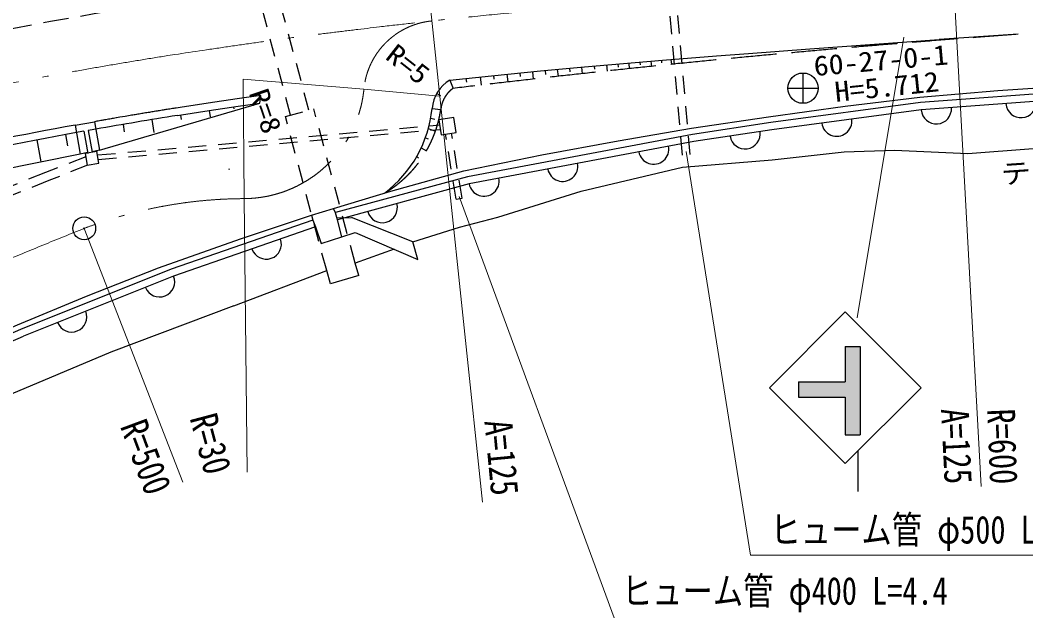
# Model space of a CAD drawing. Units: millimetres, scale not verified. Extents: x 40000 to 680000, y 20000 to 380000.
# Drawn here: x 371764 to 438112, y 243142 to 282580 of the extents above; entities that cross this region are included whole.
import ezdxf
from ezdxf.enums import TextEntityAlignment as Align

# ---------------------------------------------------------------- set-up
doc = ezdxf.new("R2010")
doc.units = ezdxf.units.MM
doc.header["$LTSCALE"] = 1000
for name, pattern in [('USER1', [2, 1.2, -0.8]), ('USER2', [10, 6.4, -1.6, 0.4, -1.6]), ('USER3', [4, 3, -1])]:
    doc.linetypes.add(name, pattern=pattern)
for name, color, linetype, lineweight in [('M-BGD', 7, 'Continuous', 25), ('M-BMK', 2, 'USER2', 13), ('M-BMK-SRVR', 3, 'Continuous', 25), ('M-OTRS', 6, 'Continuous', 25), ('M-STR-HTXT', 7, 'Continuous', 13), ('M-STR-STR3', 7, 'Continuous', 25), ('M-STR-STRC', 7, 'Continuous', 25)]:
    doc.layers.add(name, color=color, linetype=linetype, lineweight=lineweight)
doc.styles.add('ＭＳ ゴシック', font='')
doc.styles.get('ＭＳ ゴシック').set_extended_font_data('MS Gothic')

msp = doc.modelspace()

# ---------------------------------------------------------------- hatches: boundary and pattern name
at = {"layer": 'M-STR-STRC'}
msp.add_hatch(color=256, dxfattribs=at).paths.add_polyline_path([(427189, 255221), (427189, 261041), (426189, 261041), (426189, 258711), (423108, 258711), (423108, 257711), (426189, 257711), (426189, 255221)])

# ---------------------------------------------------------------- linework, layer by layer
at = {"layer": 'M-BGD', "linetype": 'USER1'}
for p, q in [((415466, 273680), (414246, 287432)), ((415964, 273724), (414744, 287476)), ((389608, 276311), (387271, 285026)), ((390815, 276634), (388519, 285197)), ((389261, 276218), (391136, 276720)), ((393865, 266545), (391136, 276720)), ((391987, 266053), (389261, 276218)), ((376870, 273682), (399440, 275667)), ((376923, 273385), (399487, 275370)), ((400526, 270764), (399832, 275058)), ((400921, 270827), (400227, 275120)), ((400526, 270764), (400921, 270827))]:
    msp.add_line(p, q, dxfattribs=at)
at = {"layer": 'M-BGD', "linetype": 'USER3'}
for p, q in [((420312, 280196), (420319, 280209)), ((400106, 278628), (400322, 278075)), ((387636, 277604), (386082, 277388)), ((387567, 277090), (387636, 277604)), ((387631, 277566), (387647, 277600)), ((376827, 273907), (376860, 273972)), ((393129, 269531), (392681, 269504))]:
    msp.add_line(p, q, dxfattribs=at)
at = {"layer": 'M-BGD'}
for p, q in [((406097, 279230), (408989, 279496)), ((406097, 279230), (408989, 279496)), ((407198, 279331), (407249, 278872)), ((407198, 279331), (407249, 278872)), ((408007, 279405), (408033, 279172)), ((408007, 279405), (408033, 279172)), ((408804, 279479), (408851, 279047)), ((408804, 279479), (408851, 279047)), ((408989, 279496), (409762, 279565)), ((408989, 279496), (409762, 279565)), ((409632, 279553), (409655, 279345)), ((409632, 279553), (409655, 279345)), ((410437, 279622), (410480, 279222)), ((410437, 279622), (410480, 279222)), ((411189, 279686), (411210, 279487)), ((411189, 279686), (411210, 279487)), ((411910, 279747), (411948, 279377)), ((411910, 279747), (411948, 279377)), ((412650, 279811), (412669, 279631)), ((412650, 279811), (412669, 279631)), ((413381, 279873), (413416, 279530)), ((413381, 279873), (413416, 279530)), ((414068, 279931), (414084, 279767)), ((414068, 279931), (414084, 279767)), ((414699, 279982), (414732, 279664)), ((401176, 278739), (401207, 278479)), ((401176, 278739), (401207, 278479)), ((402107, 278835), (402171, 278294)), ((402107, 278835), (402171, 278294)), ((402983, 278926), (403012, 278677)), ((402983, 278926), (403012, 278677)), ((403876, 279013), (403935, 278498)), ((403876, 279013), (403935, 278498)), ((404727, 279096), (404753, 278860)), ((404727, 279096), (404753, 278860)), ((405556, 279177), (405611, 278689)), ((405556, 279177), (405611, 278689)), ((406393, 279257), (406421, 278999)), ((406393, 279257), (406421, 278999)), ((400106, 278628), (400322, 278075)), ((387636, 277604), (386082, 277388)), ((387567, 277090), (387636, 277604)), ((399251, 277736), (399492, 277600)), ((399251, 277736), (399492, 277600)), ((377002, 274000), (387567, 277090)), ((377002, 274000), (387567, 277090)), ((385845, 276848), (385866, 276729)), ((385845, 276848), (385866, 276729)), ((386153, 276893), (387567, 277090)), ((386153, 276893), (387567, 277090)), ((398939, 276751), (399516, 276694)), ((398939, 276751), (399516, 276694)), ((380448, 276015), (380588, 275164)), ((380448, 276015), (380588, 275164)), ((382346, 276320), (382391, 276033)), ((382346, 276320), (382391, 276033)), ((384244, 276611), (384309, 276191)), ((384244, 276611), (384309, 276191)), ((398850, 276118), (399127, 276051)), ((398850, 276118), (399127, 276051)), ((375386, 275649), (376665, 275878)), ((375386, 275649), (376665, 275878)), ((375386, 275649), (375727, 273743)), ((375386, 275649), (375727, 273743)), ((376665, 275878), (377002, 274000)), ((376665, 275878), (377002, 274000)), ((378552, 275698), (378633, 275218)), ((378552, 275698), (378633, 275218)), ((398693, 275429), (399167, 275264)), ((398693, 275429), (399167, 275264)), ((374762, 275027), (374895, 274292)), ((375966, 275245), (376227, 273787)), ((376261, 275298), (376519, 273859)), ((376261, 275298), (376519, 273859)), ((398501, 274823), (398691, 274738)), ((398501, 274823), (398691, 274738)), ((372869, 274672), (373140, 273223)), ((398227, 274163), (398573, 273964)), ((398227, 274163), (398573, 273964)), ((375727, 273743), (364626, 271509)), ((376217, 273842), (375727, 273743)), ((376217, 273842), (375727, 273743)), ((377002, 274000), (376511, 273901)), ((377002, 274000), (376511, 273901)), ((397926, 273580), (398048, 273495)), ((397926, 273580), (398048, 273495)), ((385524, 272756), (385603, 272761)), ((393129, 269531), (393618, 269560)), ((392989, 268276), (393876, 268571))]:
    msp.add_line(p, q, dxfattribs=at)
at = {"layer": 'M-BGD', "linetype": 'USER1'}
for points in [[(352963, 277382), (354193, 278253), (357925, 279168), (362842, 280297), (365586, 280889), (368705, 281531), (371344, 282047), (373779, 282502), (376660, 283013), (379466, 283484), (381208, 283763), (383148, 284061), (385046, 284341), (386611, 284987)], [(376091, 273571), (373437, 272522), (370665, 271416), (367340, 270127), (365042, 269236), (364215, 268916)], [(376213, 273006), (373648, 271992), (370874, 270885), (367546, 269596), (365248, 268704), (364435, 268390)]]:
    msp.add_lwpolyline(points, dxfattribs=at)
at = {"layer": 'M-BGD'}
for points in [[(409762, 279565), (414130, 279937), (417712, 280223), (419820, 280386), (423853, 280686), (432391, 281291)], [(409762, 279565), (414130, 279937), (417712, 280223), (419820, 280386), (423853, 280686), (432391, 281291)], [(400106, 278628), (402867, 278914), (406097, 279230)], [(400106, 278628), (402867, 278914), (406097, 279230)], [(386082, 277388), (384169, 277106), (382323, 276822), (382061, 276781)], [(382139, 276287), (382400, 276328), (384244, 276611), (386153, 276893)], [(382139, 276287), (382400, 276328), (384244, 276611), (386153, 276893)], [(392989, 268276), (392709, 269408), (392574, 269868), (392447, 270157)], [(390982, 269713), (391084, 269387), (391240, 268933), (391622, 267845), (392989, 268276)], [(393876, 268571), (398008, 266797), (397662, 267951), (393618, 269560)]]:
    msp.add_lwpolyline(points, dxfattribs=at)
at = {"layer": 'M-BGD', "linetype": 'USER3'}
msp.add_lwpolyline([(386082, 277388), (384169, 277106), (382323, 276822), (382061, 276781)], dxfattribs=at)
at = {"layer": 'M-BGD', "linetype": 'USER1'}
msp.add_lwpolyline([(399387, 275998), (399545, 275010), (400532, 275168), (400374, 276156)], close=True, dxfattribs=at)
at = {"layer": 'M-BGD'}
msp.add_lwpolyline([(376192, 273002), (376966, 273140), (376830, 273907), (376056, 273770)], close=True, dxfattribs=at)
for radius in [6.2, 5, 3.8, 2.5, 1.3]:
    msp.add_circle((377679, 279607), radius, dxfattribs=at)
at = {"layer": 'M-BGD', "linetype": 'USER3'}
for centre, radius, start, end in [((494894, -513500), 797205, 94.12134, 96.81299), ((401427, 276505), 1920, 125.14551, 174.35352), ((428291, -16093), 296500, 98.96973, 100.0271), ((391908, 277795), 7687, 300.48877, 351.76685)]:
    msp.add_arc(centre, radius, start, end, dxfattribs=at)
at = {"layer": 'M-BGD'}
for centre, radius, start, end in [((475144, -313174), 596000, 93.61157, 94.11353), ((475144, -313174), 596000, 93.61157, 94.11353), ((401427, 276505), 2500, 121.88428, 174.29883), ((401427, 276505), 2500, 121.88428, 174.29883), ((428291, -16093), 296500, 98.96973, 100.0271), ((390979, 277548), 8000, 307.13525, 354.29907), ((390979, 277548), 8000, 307.13525, 354.29907), ((428291, -16093), 296000, 98.96973, 100.0271), ((428291, -16093), 296000, 98.96973, 100.0271), ((428291, -16093), 296500, 100.27832, 104.36572), ((428291, -16093), 296000, 100.0271, 100.12378), ((428291, -16093), 296000, 100.0271, 100.12378), ((428291, -16093), 296000, 100.27856, 104.61182), ((428291, -16093), 296000, 100.18188, 100.27856), ((428291, -16093), 296000, 100.18188, 100.27856)]:
    msp.add_arc(centre, radius, start, end, dxfattribs=at)
at = {"layer": 'M-BMK'}
for centre, radius, start, end in [((399420, 277551), 5000, 95.54773, 174.62769), ((428291, -16093), 300000, 98.96948, 104.61279), ((386481, 278802), 8000, 270.53436, 354.38239), ((386664, 240803), 30000, 90.20746, 110.82935), ((562852, -194930), 500000, 111.9447, 117.35016)]:
    msp.add_arc(centre, radius, start, end, dxfattribs=at)
msp.add_open_spline([(381517, 280238), (383978, 280610), (386438, 280981), (388904, 281314), (391092, 281611), (393285, 281877), (395478, 282134), (396147, 282213), (396816, 282290), (397485, 282366), (401456, 282813), (405434, 283199), (409415, 283549), (412075, 283784), (414736, 284003), (417399, 284211), (422707, 284626), (428018, 284997), (433330, 285368)], degree=3, knots=[0, 0, 0, 0, 1, 1, 1, 2, 2, 2, 3, 3, 3, 4, 4, 4, 5, 5, 5, 6, 6, 6, 6], dxfattribs=at)
at = {"layer": 'M-BMK-SRVR'}
for p, q in [((423408, 279091), (423408, 277091)), ((422408, 278091), (424408, 278091))]:
    msp.add_line(p, q, dxfattribs=at)
for centre, radius in [((423408, 278091), 1000), ((375996, 268842), 750), ((375996, 268842), 30)]:
    msp.add_circle(centre, radius, dxfattribs=at)
at = {"layer": 'M-OTRS'}
msp.add_line((398937, 282527), (398937, 282528), dxfattribs=at)
at = {"layer": 'M-STR-HTXT'}
for p, q in [((402256, 250766), (398574, 286001)), ((433330, 285368), (435161, 251818)), ((430050, 281453), (426978, 262941)), ((386470, 278680), (386555, 270803)), ((386470, 278680), (394442, 278019)), ((394442, 278019), (399457, 277555)), ((386555, 270803), (386752, 252748)), ((400720, 270941), (410947, 243142)), ((375996, 268842), (382497, 252098))]:
    msp.add_line(p, q, dxfattribs=at)
msp.add_lwpolyline([(415705, 273914), (419940, 247281), (444100, 247281)], dxfattribs=at)
at = {"layer": 'M-STR-STR3'}
for p, q in [((390982, 269713), (392447, 270157)), ((396429, 267475), (393865, 266545)), ((385867, 263738), (391987, 266053)), ((394098, 265730), (393865, 266545)), ((368077, 260035), (371984, 261731))]:
    msp.add_line(p, q, dxfattribs=at)
for points in [[(392447, 270157), (396209, 271291), (401029, 272630), (406172, 273702), (411207, 274610), (416055, 275453), (421141, 276199), (426184, 276913), (431106, 277503), (436258, 277941), (441204, 278262), (446313, 278509), (451194, 278657), (456307, 278807), (461551, 278841), (466615, 278803), (470266, 278726)], [(550757, 275615), (528213, 276365), (495644, 277488), (481596, 277947), (470308, 278343), (461633, 278455), (456304, 278349), (444823, 278024), (441296, 277883), (431155, 277135), (421276, 275822), (416118, 275043), (401278, 272242), (392572, 269877)], [(550741, 275135), (528196, 275885), (495629, 277008), (481579, 277468), (470296, 277863), (461634, 277975), (456317, 277869), (444842, 277545), (441323, 277403), (431204, 276657), (421348, 275347), (416198, 274570), (401385, 271774), (392709, 269408)], [(397662, 267951), (400741, 268925), (403272, 269570), (408770, 271303), (415453, 272872), (421369, 273357), (426119, 273897), (429447, 274005), (434272, 273777), (442910, 274445), (450887, 274865), (458362, 275071), (466439, 275100), (471170, 274860), (474610, 274228), (479905, 273718)], [(357374, 256020), (358644, 256627), (363080, 258693), (367679, 260763), (371591, 262478), (376148, 264367), (380904, 266241), (386302, 268154), (390982, 269713)], [(391083, 269386), (381722, 266139), (371800, 262175), (367882, 260474), (357452, 255723)], [(391240, 268933), (381890, 265689), (371984, 261731)], [(394098, 265730), (392236, 265176), (391987, 266053)], [(385867, 263738), (377740, 260663), (367653, 256436), (358321, 252411)]]:
    msp.add_lwpolyline(points, dxfattribs=at)
for centre, start, end in [((432202, 276731), 184.21752, 4.21752), ((437787, 277143), 184.21752, 4.21752), ((425635, 275917), 187.57055, 7.57055), ((419584, 275081), 188.58183, 8.58183), ((413560, 274072), 190.69106, 10.69106), ((407557, 272939), 190.69106, 10.69106), ((402368, 271959), 190.69106, 10.69106), ((395656, 270211), 195.25182, 15.25182), ((388002, 267809), 199.13386, 19.13386), ((380961, 265318), 201.7775, 21.7775), ((375167, 263003), 201.7775, 21.7775)]:
    msp.add_arc(centre, 1000, start, end, dxfattribs=at)
at = {"layer": 'M-STR-STRC'}
for p, q in [((426189, 261041), (426189, 258711)), ((426189, 261041), (427189, 261041)), ((427189, 261041), (427189, 255221)), ((423108, 258711), (423108, 257711)), ((423108, 258711), (426189, 258711)), ((423108, 257711), (426189, 257711)), ((426189, 257711), (426189, 255221)), ((426189, 255221), (427189, 255221)), ((427018, 254146), (427018, 251481))]:
    msp.add_line(p, q, dxfattribs=at)
msp.add_lwpolyline([(426197, 253325), (431197, 258325), (426197, 263325), (421197, 258325)], close=True, dxfattribs=at)

# ---------------------------------------------------------------- texts
at = {"layer": 'M-BGD', "style": 'ＭＳ ゴシック', "width": 1.1}
msp.add_text('テトラポット', height=1320, rotation=3.8, dxfattribs=at).set_placement((436539, 271359), align=Align.BOTTOM_LEFT)
at = {"layer": 'M-BMK-SRVR', "style": 'ＭＳ ゴシック', "width": 1.1}
for s, rotation, p in [('60-27-0-1', 5, (424208, 278491)), ('H=5.712', 5.9, (425608, 276791))]:
    msp.add_text(s, height=1320, rotation=rotation, dxfattribs=at).set_placement(p, align=Align.BOTTOM_LEFT)
at = {"layer": 'M-STR-HTXT', "style": 'ＭＳ ゴシック'}
for s, height, rotation, width, p in [('R=5', 1320, 321.9, 1.1, (395534, 279758)), ('R=8', 1320, 288.9, 1.1, (386468, 277644)), ('A=125', 1833, 272.9, 0.8, (431960, 256887)), ('R=600', 1833, 272.3, 0.8, (435010, 256887)), ('R=500', 1833, 290.4, 0.8, (377826, 255592)), ('R=30', 1833, 284.9, 0.8, (382409, 256188)), ('A=125', 1833, 275.4, 0.8, (401839, 256061))]:
    msp.add_text(s, height=height, rotation=rotation, dxfattribs=dict(at, width=width)).set_placement(p, align=Align.BOTTOM_LEFT)
at = {"layer": 'M-STR-HTXT', "style": 'ＭＳ ゴシック', "width": 0.8}
for s, p in [('ヒューム管 φ500 L=13.8', (421261, 247498)), ('ヒューム管 φ400 L=4.4', (411461, 243459))]:
    msp.add_text(s, height=1833, dxfattribs=at).set_placement(p, align=Align.BOTTOM_LEFT)

doc.saveas('drawing.dxf')
